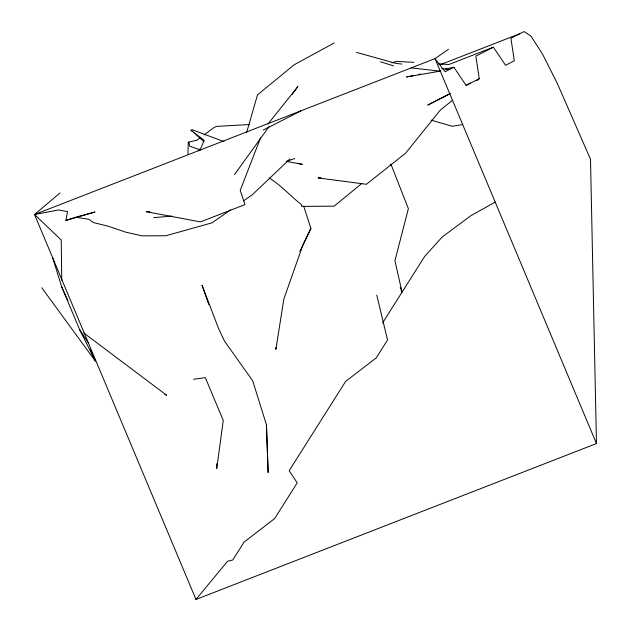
<?xml version="1.0" encoding="UTF-8"?>
<svg xmlns="http://www.w3.org/2000/svg" width="631" height="631" viewBox="0 0 631 631"><rect width="100%" height="100%" fill="white"/><g stroke="black" fill="none" stroke-linecap="round" stroke-linejoin="round"><path stroke-width="0.95" d="M216.804 463.643L216.741 468.573L223.264 420.427L205.327 377.654L193.583 379.263M275.913 347.523L275.873 349.464L283.847 299.023L302.77 245.341L310.894 228.422L303.708 206.179M187.935 154.153L188.267 142.196L197.077 140.153L200.193 137.834M230.567 209.902L212.008 222.846L165.811 235.749L142.164 235.852L125.727 232.153L108.146 226.19L93.23 222.538L89.05 219.328L75.673 217.198L95.044 212L65.908 220.487L67.517 211.637L58.502 209.965L34.539 214.524L195.973 599.45L596.461 443.554L590.506 159.257L557.276 83.355L542.415 53.88L531.002 36.188L524.053 31.55L510.905 38.246L514.336 60.813L505.565 65.285L493.371 47.183L448.87 64.504L438.198 63.857M246.682 132.384L257.487 94.887L294.22 64.733L334.193 42.963M260.611 137.716L240.214 190.412L244.986 204.578L200.484 221.899L146.076 211.677L150.004 211.842M299.843 251.54L310.894 228.422M382.567 323.001L424.639 256.446L442.26 236.933L470.892 215.684L495.319 202.015M234.527 174.574L269.082 126.571M292.114 94.563L297.871 86.565L267.97 124.023M195.973 599.45L227.475 561.322L232.729 559.997L244.016 542.139L274.635 518.564L297.217 482.849L289.172 470.718L345.614 381.44L376.242 357.856L387.529 340.006L376.778 295.103M198.497 150.801L201.013 147.835L204.121 140.334L190.846 130.057L204.034 141.746M289.818 159.083L252.353 194.711L243.479 200.903M61.743 280.29L61.239 240.001L34.539 214.524L60 192.928M361.808 183.487L334.13 206.179L301.736 206.384L301.247 204.476C290.213 195.878 281.197 185.23 269.027 177.918M452.466 100.297L440.217 110.18L405.599 153.207L366.382 184.276L318.032 177.934L320.95 177.713M476.965 80.531L479.268 78.678L475.829 56.112L493.371 47.183M204.081 134.939L214.201 127.399L216.859 126.366L249.269 124.559M448.467 49.313L435.027 58.628L34.539 214.524M450.431 93.443L427.771 105.085L449.572 93.893M445.376 69.024L453.918 67.28L466.112 85.382L470.497 83.142M453.918 67.28L445.147 71.745L435.027 58.628L596.461 443.554M466.112 85.382L479.268 78.678M263.095 130.136L301.531 110.591M440.659 64.536L519.668 33.782M65.908 220.487L67.351 219.927M286.545 161.386L294.827 158.484M391.851 62.871L396.489 61.333L413.952 62.39M68.243 219.635L75.373 217.301M414.07 75.42L406.482 76.974L440.919 71.003M418.818 74.458L420.711 74.064M462.752 124.575L452.127 126.255L431.091 120.142M153.617 217.648L171.979 216.094M188.267 142.196L188.898 142.227L189.781 146.274L200.729 150.012M401.86 64.07L396.023 63.408L356.57 52.389M441.747 68.621L449.532 69.513M393.586 65.861L380.501 61.799M411.096 67.864L440.28 71.193M286.86 161.481L302.336 164.375L297.635 163.216M191.911 129.647L224.044 141.581M164.872 394.399L166.647 395.251L83.678 332.884M191.919 131.043L191.075 130.278M390.171 164.115L391.472 165.567L408.383 208.64L394.919 260.706L402.065 292.161L400.251 287.578M41.78 287.76L95.628 361.468L90.336 349.834M52.476 257.29L61.83 287.168L79.766 329.942L88.348 342.83M79.766 329.942L95.628 361.468M61.83 287.168L67.935 300.601M208.782 304.505L201.999 285.149L218.492 328.349L224.494 341.087L252.715 380.808L266.448 424.821L268.128 472.406L266.448 424.821"/></g></svg>
